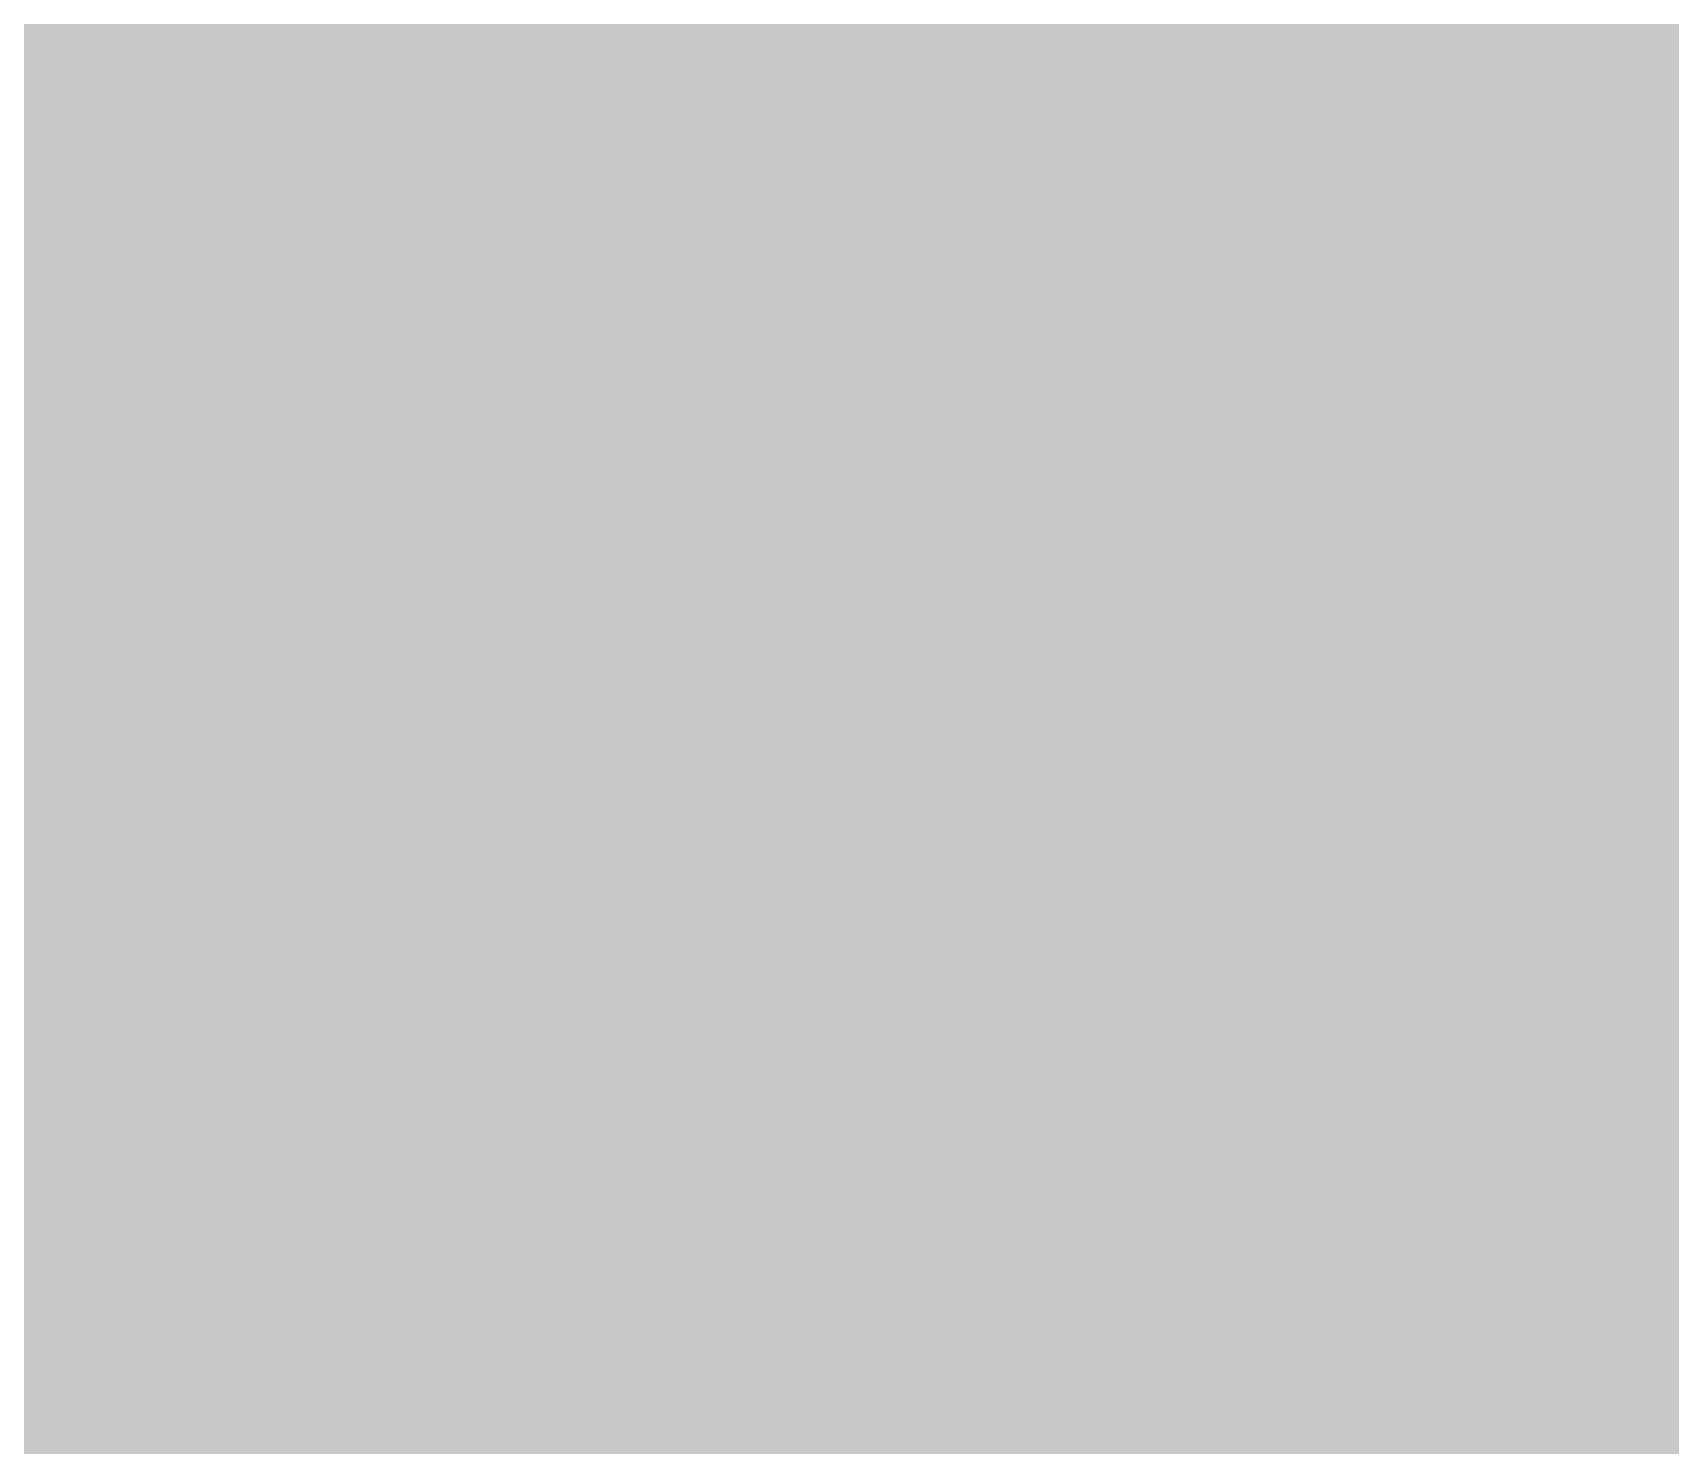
# Model space of a CAD drawing. Header units: millimetres. Extents: x -11 to 223, y -88 to 3.
# Drawn here: x 5.59986 to 5.64048, y -39.56765 to -39.53262 of the extents above; entities that cross this region are included whole.
import ezdxf

# ---------------------------------------------------------------- set-up
doc = ezdxf.new("R2010")
doc.units = ezdxf.units.MM
doc.header["$MEASUREMENT"] = 0
for name, color, linetype, true_color in [('Bottom-Layer', 7, 'Continuous', 0x0000ff), ('Component-Shape-Layer', 7, 'Continuous', 0x00cccc), ('Top-Layer', 7, 'Continuous', 0xff0000), ('Top-Silkscreen-Layer', 7, 'Continuous', 0xffcc00)]:
    doc.layers.add(name, color=color, linetype=linetype, true_color=true_color)

msp = doc.modelspace()

# ---------------------------------------------------------------- hatches: boundary and pattern name
at = {"layer": 'Bottom-Layer'}
msp.add_hatch(color=256, dxfattribs=at).paths.add_polyline_path([(-10.335281, 1.978664), (-0.38039, 1.978664), (-0.84578, 1.726733), (-1.195487, 1.329541), (-1.386452, 0.835994), (-1.395162, 0.306862), (-1.220545, -0.192703), (-0.884101, -0.60119), (-0.427256, -0.868302), (0.093739, -0.961151), (1.793739, -0.961151), (2.314734, -0.868302), (2.771579, -0.60119), (3.108023, -0.192703), (3.28264, 0.306862), (3.27393, 0.835994), (3.082964, 1.329541), (2.733257, 1.726733), (2.267868, 1.978664), (222.628905, 1.978664), (222.628905, -87.475235), (-10.335281, -87.475235)])
at = {"layer": 'Top-Layer'}
msp.add_hatch(color=256, dxfattribs=at).paths.add_polyline_path([(-10.335281, 1.978664), (-0.38039, 1.978664), (-0.84578, 1.726733), (-1.195487, 1.329541), (-1.386452, 0.835994), (-1.395162, 0.306862), (-1.220545, -0.192703), (-0.884101, -0.60119), (-0.427256, -0.868302), (0.093739, -0.961151), (1.793739, -0.961151), (2.314734, -0.868302), (2.771579, -0.60119), (3.108023, -0.192703), (3.28264, 0.306862), (3.27393, 0.835994), (3.082964, 1.329541), (2.733257, 1.726733), (2.267868, 1.978664), (222.628905, 1.978664), (222.628905, -87.475235), (-10.335281, -87.475235)])
at = {"layer": 'Top-Silkscreen-Layer'}
msp.add_hatch(color=256, dxfattribs=at).paths.add_polyline_path([(5.635014, -39.231277), (5.330214, -39.231277), (5.330214, -39.737478), (5.635014, -39.737478)])
msp.add_hatch(color=256, dxfattribs=at).paths.add_polyline_path([(5.635014, -39.231277), (5.330214, -39.231277), (5.330214, -39.737478), (5.635014, -39.737478)])

# ---------------------------------------------------------------- linework, layer by layer
at = {"layer": 'Component-Shape-Layer', "const_width": 0.0508}
msp.add_lwpolyline([(5.635014, -39.585077), (8.335014, -39.585077), (8.335014, -37.885077), (5.635014, -37.885077)], close=True, dxfattribs=at)
msp.add_lwpolyline([(5.635014, -39.585077), (8.335014, -39.585077), (8.335014, -37.885077), (5.635014, -37.885077)], close=True, dxfattribs=at)
at = {"layer": 'Top-Layer', "const_width": 0.0508}
msp.add_lwpolyline([(10.477667, -35.902826), (10.320276, -35.797661), (10.13462, -35.760732), (7.819152, -35.760732), (7.633496, -35.797661), (7.476105, -35.902826), (5.421997, -37.956934), (4.874943, -37.956934), (4.695872, -38.004916), (4.564784, -38.136005), (4.516802, -38.315075), (4.516802, -39.15508), (4.564784, -39.33415), (4.695872, -39.465239), (4.874943, -39.513221), (5.78495, -39.513221), (5.964021, -39.465239), (6.095109, -39.33415), (6.143091, -39.15508), (6.143091, -38.608026), (8.020104, -36.731013), (9.933668, -36.731013), (14.820784, -41.618129)], dxfattribs=at)
at = {"layer": 'Top-Silkscreen-Layer', "const_width": 0.00508}
msp.add_lwpolyline([(5.635014, -39.231277), (5.330214, -39.231277), (5.330214, -39.737478), (5.635014, -39.737478)], close=True, dxfattribs=at)
msp.add_lwpolyline([(5.635014, -39.231277), (5.330214, -39.231277), (5.330214, -39.737478), (5.635014, -39.737478)], close=True, dxfattribs=at)

doc.saveas('drawing.dxf')
